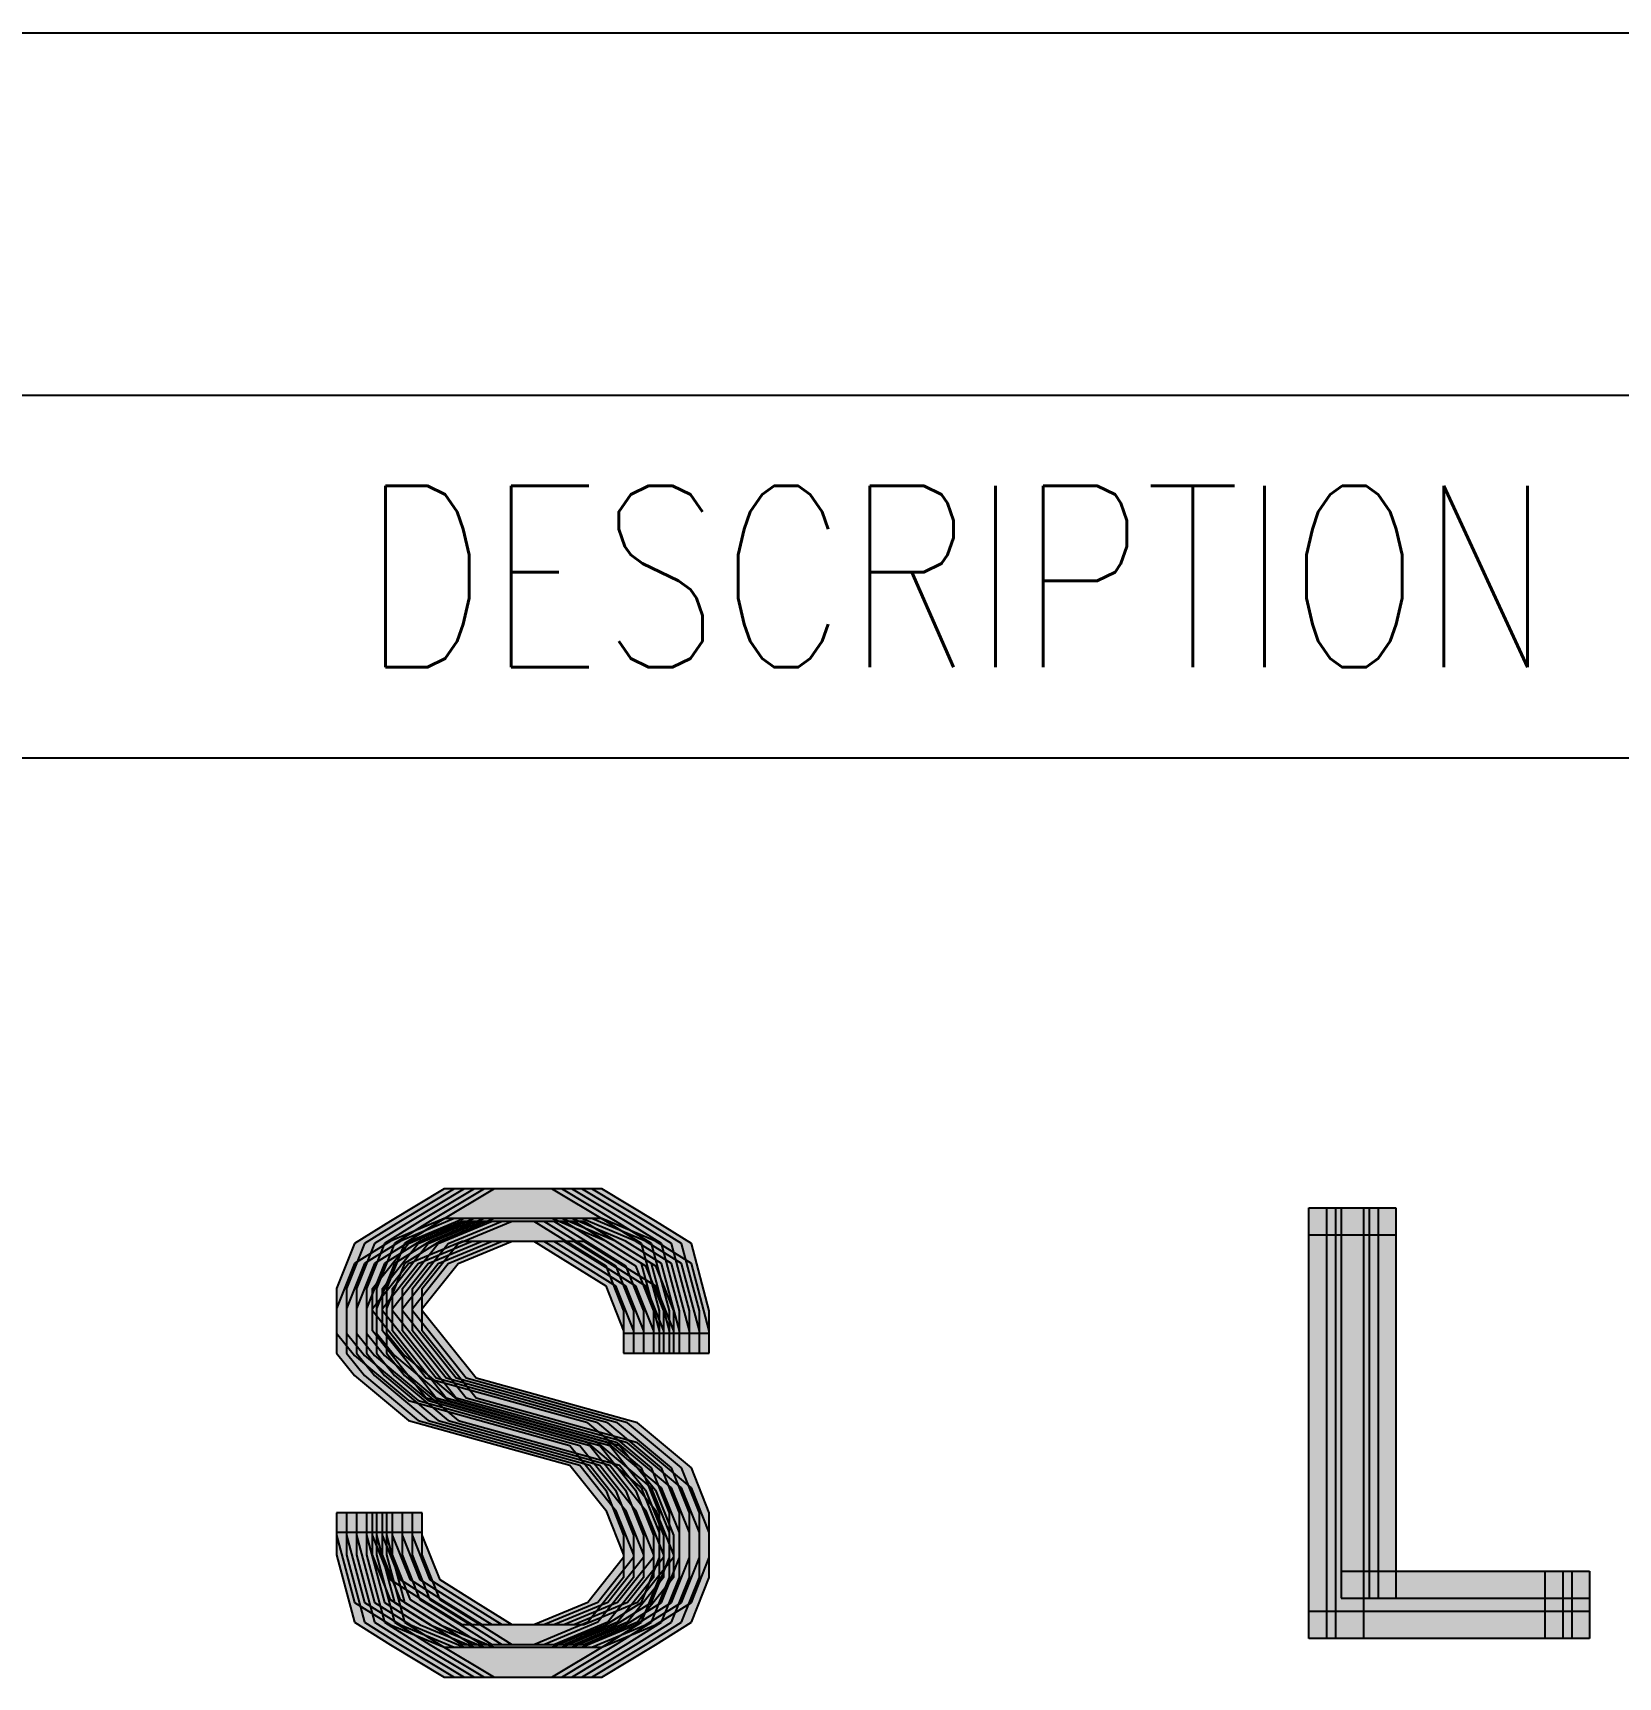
# Model space of a CAD drawing. Header units: millimetres. Extents: x -185 to 185, y -135 to 135.
# Drawn here: x 63.68 to 81.17, y -114.15 to -96 of the extents above; entities that cross this region are included whole.
import ezdxf

# ---------------------------------------------------------------- set-up
doc = ezdxf.new("R2010")
doc.units = ezdxf.units.MM
doc.layers.add('1', color=7, linetype='Continuous')
doc.styles.add('CONVERTER_14', font='simplex.shx', dxfattribs={"width": 0.77})

# ---------------------------------------------------------------- blocks, each defined once
blk = doc.blocks.new('_tb_frame_A3', base_point=(207.021, -200.33))
at = {"layer": '1', "linetype": 'Continuous'}
for points in [[(67.028, -112.578), (67.226, -113.321), (67.622, -113.568), (68.216, -113.816), (69.404, -113.816), (69.998, -113.568), (70.394, -113.321), (70.592, -112.826), (70.592, -112.331), (70.394, -111.836), (69.8, -111.341), (68.018, -110.846), (67.424, -110.103), (67.424, -109.856), (67.82, -109.361), (68.414, -109.113), (69.206, -109.113), (69.602, -109.361), (69.998, -109.608), (70.196, -110.103), (70.196, -110.351), (70.592, -110.351), (70.592, -110.103), (70.394, -109.361), (69.998, -109.113), (69.404, -108.756), (68.216, -108.756), (67.622, -109.113), (67.226, -109.361), (67.028, -109.856), (67.028, -110.351), (67.226, -110.598), (67.82, -111.093), (69.602, -111.588), (69.998, -112.083), (70.196, -112.578), (70.196, -112.826), (69.8, -113.321), (69.206, -113.568), (68.414, -113.568), (68.018, -113.321), (67.622, -113.073), (67.424, -112.578), (67.424, -112.331), (67.028, -112.331)], [(67.138, -112.578), (67.336, -113.321), (67.732, -113.568), (68.326, -113.816), (69.514, -113.816), (70.108, -113.568), (70.504, -113.321), (70.702, -112.826), (70.702, -112.331), (70.504, -111.836), (69.91, -111.341), (68.128, -110.846), (67.534, -110.103), (67.534, -109.856), (67.93, -109.361), (68.524, -109.113), (69.316, -109.113), (69.712, -109.361), (70.108, -109.608), (70.306, -110.103), (70.306, -110.351), (70.702, -110.351), (70.702, -110.103), (70.504, -109.361), (70.108, -109.113), (69.514, -108.756), (68.326, -108.756), (67.732, -109.113), (67.336, -109.361), (67.138, -109.856), (67.138, -110.351), (67.336, -110.598), (67.93, -111.093), (69.712, -111.588), (70.108, -112.083), (70.306, -112.578), (70.306, -112.826), (69.91, -113.321), (69.316, -113.568), (68.524, -113.568), (68.128, -113.321), (67.732, -113.073), (67.534, -112.578), (67.534, -112.331), (67.138, -112.331)], [(67.138, -112.578), (67.336, -113.321), (67.732, -113.568), (68.326, -113.816), (69.514, -113.816), (70.108, -113.568), (70.504, -113.321), (70.702, -112.826), (70.702, -112.331), (70.504, -111.836), (69.91, -111.341), (68.128, -110.846), (67.534, -110.103), (67.534, -109.856), (67.93, -109.361), (68.524, -109.113), (69.316, -109.113), (69.712, -109.361), (70.108, -109.608), (70.306, -110.103), (70.306, -110.351), (70.702, -110.351), (70.702, -110.103), (70.504, -109.361), (70.108, -109.113), (69.514, -108.756), (68.326, -108.756), (67.732, -109.113), (67.336, -109.361), (67.138, -109.856), (67.138, -110.351), (67.336, -110.598), (67.93, -111.093), (69.712, -111.588), (70.108, -112.083), (70.306, -112.578), (70.306, -112.826), (69.91, -113.321), (69.316, -113.568), (68.524, -113.568), (68.128, -113.321), (67.732, -113.073), (67.534, -112.578), (67.534, -112.331), (67.138, -112.331)], [(67.248, -112.578), (67.446, -113.321), (67.842, -113.568), (68.436, -113.816), (69.624, -113.816), (70.218, -113.568), (70.614, -113.321), (70.812, -112.826), (70.812, -112.331), (70.614, -111.836), (70.02, -111.341), (68.238, -110.846), (67.644, -110.103), (67.644, -109.856), (68.04, -109.361), (68.634, -109.113), (69.426, -109.113), (69.822, -109.361), (70.218, -109.608), (70.416, -110.103), (70.416, -110.351), (70.812, -110.351), (70.812, -110.103), (70.614, -109.361), (70.218, -109.113), (69.624, -108.756), (68.436, -108.756), (67.842, -109.113), (67.446, -109.361), (67.248, -109.856), (67.248, -110.351), (67.446, -110.598), (68.04, -111.093), (69.822, -111.588), (70.218, -112.083), (70.416, -112.578), (70.416, -112.826), (70.02, -113.321), (69.426, -113.568), (68.634, -113.568), (68.238, -113.321), (67.842, -113.073), (67.644, -112.578), (67.644, -112.331), (67.248, -112.331)], [(67.358, -112.578), (67.556, -113.321), (67.952, -113.568), (68.546, -113.816), (69.734, -113.816), (70.328, -113.568), (70.724, -113.321), (70.922, -112.826), (70.922, -112.331), (70.724, -111.836), (70.13, -111.341), (68.348, -110.846), (67.754, -110.103), (67.754, -109.856), (68.15, -109.361), (68.744, -109.113), (69.536, -109.113), (69.932, -109.361), (70.328, -109.608), (70.526, -110.103), (70.526, -110.351), (70.922, -110.351), (70.922, -110.103), (70.724, -109.361), (70.328, -109.113), (69.734, -108.756), (68.546, -108.756), (67.952, -109.113), (67.556, -109.361), (67.358, -109.856), (67.358, -110.351), (67.556, -110.598), (68.15, -111.093), (69.932, -111.588), (70.328, -112.083), (70.526, -112.578), (70.526, -112.826), (70.13, -113.321), (69.536, -113.568), (68.744, -113.568), (68.348, -113.321), (67.952, -113.073), (67.754, -112.578), (67.754, -112.331), (67.358, -112.331)], [(67.468, -112.578), (67.666, -113.321), (68.062, -113.568), (68.656, -113.816), (69.844, -113.816), (70.438, -113.568), (70.834, -113.321), (71.032, -112.826), (71.032, -112.331), (70.834, -111.836), (70.24, -111.341), (68.458, -110.846), (67.864, -110.103), (67.864, -109.856), (68.26, -109.361), (68.854, -109.113), (69.646, -109.113), (70.042, -109.361), (70.438, -109.608), (70.636, -110.103), (70.636, -110.351), (71.032, -110.351), (71.032, -110.103), (70.834, -109.361), (70.438, -109.113), (69.844, -108.756), (68.656, -108.756), (68.062, -109.113), (67.666, -109.361), (67.468, -109.856), (67.468, -110.351), (67.666, -110.598), (68.26, -111.093), (70.042, -111.588), (70.438, -112.083), (70.636, -112.578), (70.636, -112.826), (70.24, -113.321), (69.646, -113.568), (68.854, -113.568), (68.458, -113.321), (68.062, -113.073), (67.864, -112.578), (67.864, -112.331), (67.468, -112.331)], [(67.468, -112.578), (67.666, -113.321), (68.062, -113.568), (68.656, -113.816), (69.844, -113.816), (70.438, -113.568), (70.834, -113.321), (71.032, -112.826), (71.032, -112.331), (70.834, -111.836), (70.24, -111.341), (68.458, -110.846), (67.864, -110.103), (67.864, -109.856), (68.26, -109.361), (68.854, -109.113), (69.646, -109.113), (70.042, -109.361), (70.438, -109.608), (70.636, -110.103), (70.636, -110.351), (71.032, -110.351), (71.032, -110.103), (70.834, -109.361), (70.438, -109.113), (69.844, -108.756), (68.656, -108.756), (68.062, -109.113), (67.666, -109.361), (67.468, -109.856), (67.468, -110.351), (67.666, -110.598), (68.26, -111.093), (70.042, -111.588), (70.438, -112.083), (70.636, -112.578), (70.636, -112.826), (70.24, -113.321), (69.646, -113.568), (68.854, -113.568), (68.458, -113.321), (68.062, -113.073), (67.864, -112.578), (67.864, -112.331), (67.468, -112.331)], [(67.578, -112.578), (67.776, -113.321), (68.172, -113.568), (68.766, -113.816), (69.954, -113.816), (70.548, -113.568), (70.944, -113.321), (71.142, -112.826), (71.142, -112.331), (70.944, -111.836), (70.35, -111.341), (68.568, -110.846), (67.974, -110.103), (67.974, -109.856), (68.37, -109.361), (68.964, -109.113), (69.756, -109.113), (70.152, -109.361), (70.548, -109.608), (70.746, -110.103), (70.746, -110.351), (71.142, -110.351), (71.142, -110.103), (70.944, -109.361), (70.548, -109.113), (69.954, -108.756), (68.766, -108.756), (68.172, -109.113), (67.776, -109.361), (67.578, -109.856), (67.578, -110.351), (67.776, -110.598), (68.37, -111.093), (70.152, -111.588), (70.548, -112.083), (70.746, -112.578), (70.746, -112.826), (70.35, -113.321), (69.756, -113.568), (68.964, -113.568), (68.568, -113.321), (68.172, -113.073), (67.974, -112.578), (67.974, -112.331), (67.578, -112.331)], [(77.76, -113.422), (77.76, -108.967), (78.116, -108.967), (78.116, -112.977), (80.364, -112.977), (80.364, -113.422)], [(77.958, -113.422), (77.958, -108.967), (78.424, -108.967), (78.424, -112.977), (80.562, -112.977), (80.562, -113.422)], [(78.057, -113.422), (78.057, -108.967), (78.523, -108.967), (78.523, -112.977), (80.661, -112.977), (80.661, -113.422)], [(78.365, -113.422), (78.365, -108.967), (78.721, -108.967), (78.721, -112.977), (80.859, -112.977), (80.859, -113.422)], [(67.028, -112.798), (67.226, -113.541), (67.622, -113.788), (68.216, -114.146), (69.404, -114.146), (69.998, -113.788), (70.394, -113.541), (70.592, -113.046), (70.592, -112.551), (70.394, -112.056), (69.8, -111.561), (68.018, -111.066), (67.424, -110.323), (67.424, -110.076), (67.82, -109.581), (68.414, -109.333), (69.206, -109.333), (69.602, -109.581), (69.998, -109.828), (70.196, -110.323), (70.196, -110.571), (70.592, -110.571), (70.592, -110.323), (70.394, -109.581), (69.998, -109.333), (69.404, -109.086), (68.216, -109.086), (67.622, -109.333), (67.226, -109.581), (67.028, -110.076), (67.028, -110.571), (67.226, -110.818), (67.82, -111.313), (69.602, -111.808), (69.998, -112.303), (70.196, -112.798), (70.196, -113.046), (69.8, -113.541), (69.206, -113.788), (68.414, -113.788), (68.018, -113.541), (67.622, -113.293), (67.424, -112.798), (67.424, -112.551), (67.028, -112.551)], [(67.138, -112.798), (67.336, -113.541), (67.732, -113.788), (68.326, -114.146), (69.514, -114.146), (70.108, -113.788), (70.504, -113.541), (70.702, -113.046), (70.702, -112.551), (70.504, -112.056), (69.91, -111.561), (68.128, -111.066), (67.534, -110.323), (67.534, -110.076), (67.93, -109.581), (68.524, -109.333), (69.316, -109.333), (69.712, -109.581), (70.108, -109.828), (70.306, -110.323), (70.306, -110.571), (70.702, -110.571), (70.702, -110.323), (70.504, -109.581), (70.108, -109.333), (69.514, -109.086), (68.326, -109.086), (67.732, -109.333), (67.336, -109.581), (67.138, -110.076), (67.138, -110.571), (67.336, -110.818), (67.93, -111.313), (69.712, -111.808), (70.108, -112.303), (70.306, -112.798), (70.306, -113.046), (69.91, -113.541), (69.316, -113.788), (68.524, -113.788), (68.128, -113.541), (67.732, -113.293), (67.534, -112.798), (67.534, -112.551), (67.138, -112.551)], [(67.138, -112.798), (67.336, -113.541), (67.732, -113.788), (68.326, -114.146), (69.514, -114.146), (70.108, -113.788), (70.504, -113.541), (70.702, -113.046), (70.702, -112.551), (70.504, -112.056), (69.91, -111.561), (68.128, -111.066), (67.534, -110.323), (67.534, -110.076), (67.93, -109.581), (68.524, -109.333), (69.316, -109.333), (69.712, -109.581), (70.108, -109.828), (70.306, -110.323), (70.306, -110.571), (70.702, -110.571), (70.702, -110.323), (70.504, -109.581), (70.108, -109.333), (69.514, -109.086), (68.326, -109.086), (67.732, -109.333), (67.336, -109.581), (67.138, -110.076), (67.138, -110.571), (67.336, -110.818), (67.93, -111.313), (69.712, -111.808), (70.108, -112.303), (70.306, -112.798), (70.306, -113.046), (69.91, -113.541), (69.316, -113.788), (68.524, -113.788), (68.128, -113.541), (67.732, -113.293), (67.534, -112.798), (67.534, -112.551), (67.138, -112.551)], [(67.248, -112.798), (67.446, -113.541), (67.842, -113.788), (68.436, -114.146), (69.624, -114.146), (70.218, -113.788), (70.614, -113.541), (70.812, -113.046), (70.812, -112.551), (70.614, -112.056), (70.02, -111.561), (68.238, -111.066), (67.644, -110.323), (67.644, -110.076), (68.04, -109.581), (68.634, -109.333), (69.426, -109.333), (69.822, -109.581), (70.218, -109.828), (70.416, -110.323), (70.416, -110.571), (70.812, -110.571), (70.812, -110.323), (70.614, -109.581), (70.218, -109.333), (69.624, -109.086), (68.436, -109.086), (67.842, -109.333), (67.446, -109.581), (67.248, -110.076), (67.248, -110.571), (67.446, -110.818), (68.04, -111.313), (69.822, -111.808), (70.218, -112.303), (70.416, -112.798), (70.416, -113.046), (70.02, -113.541), (69.426, -113.788), (68.634, -113.788), (68.238, -113.541), (67.842, -113.293), (67.644, -112.798), (67.644, -112.551), (67.248, -112.551)], [(67.358, -112.798), (67.556, -113.541), (67.952, -113.788), (68.546, -114.146), (69.734, -114.146), (70.328, -113.788), (70.724, -113.541), (70.922, -113.046), (70.922, -112.551), (70.724, -112.056), (70.13, -111.561), (68.348, -111.066), (67.754, -110.323), (67.754, -110.076), (68.15, -109.581), (68.744, -109.333), (69.536, -109.333), (69.932, -109.581), (70.328, -109.828), (70.526, -110.323), (70.526, -110.571), (70.922, -110.571), (70.922, -110.323), (70.724, -109.581), (70.328, -109.333), (69.734, -109.086), (68.546, -109.086), (67.952, -109.333), (67.556, -109.581), (67.358, -110.076), (67.358, -110.571), (67.556, -110.818), (68.15, -111.313), (69.932, -111.808), (70.328, -112.303), (70.526, -112.798), (70.526, -113.046), (70.13, -113.541), (69.536, -113.788), (68.744, -113.788), (68.348, -113.541), (67.952, -113.293), (67.754, -112.798), (67.754, -112.551), (67.358, -112.551)], [(67.468, -112.798), (67.666, -113.541), (68.062, -113.788), (68.656, -114.146), (69.844, -114.146), (70.438, -113.788), (70.834, -113.541), (71.032, -113.046), (71.032, -112.551), (70.834, -112.056), (70.24, -111.561), (68.458, -111.066), (67.864, -110.323), (67.864, -110.076), (68.26, -109.581), (68.854, -109.333), (69.646, -109.333), (70.042, -109.581), (70.438, -109.828), (70.636, -110.323), (70.636, -110.571), (71.032, -110.571), (71.032, -110.323), (70.834, -109.581), (70.438, -109.333), (69.844, -109.086), (68.656, -109.086), (68.062, -109.333), (67.666, -109.581), (67.468, -110.076), (67.468, -110.571), (67.666, -110.818), (68.26, -111.313), (70.042, -111.808), (70.438, -112.303), (70.636, -112.798), (70.636, -113.046), (70.24, -113.541), (69.646, -113.788), (68.854, -113.788), (68.458, -113.541), (68.062, -113.293), (67.864, -112.798), (67.864, -112.551), (67.468, -112.551)], [(67.468, -112.798), (67.666, -113.541), (68.062, -113.788), (68.656, -114.146), (69.844, -114.146), (70.438, -113.788), (70.834, -113.541), (71.032, -113.046), (71.032, -112.551), (70.834, -112.056), (70.24, -111.561), (68.458, -111.066), (67.864, -110.323), (67.864, -110.076), (68.26, -109.581), (68.854, -109.333), (69.646, -109.333), (70.042, -109.581), (70.438, -109.828), (70.636, -110.323), (70.636, -110.571), (71.032, -110.571), (71.032, -110.323), (70.834, -109.581), (70.438, -109.333), (69.844, -109.086), (68.656, -109.086), (68.062, -109.333), (67.666, -109.581), (67.468, -110.076), (67.468, -110.571), (67.666, -110.818), (68.26, -111.313), (70.042, -111.808), (70.438, -112.303), (70.636, -112.798), (70.636, -113.046), (70.24, -113.541), (69.646, -113.788), (68.854, -113.788), (68.458, -113.541), (68.062, -113.293), (67.864, -112.798), (67.864, -112.551), (67.468, -112.551)], [(67.578, -112.798), (67.776, -113.541), (68.172, -113.788), (68.766, -114.146), (69.954, -114.146), (70.548, -113.788), (70.944, -113.541), (71.142, -113.046), (71.142, -112.551), (70.944, -112.056), (70.35, -111.561), (68.568, -111.066), (67.974, -110.323), (67.974, -110.076), (68.37, -109.581), (68.964, -109.333), (69.756, -109.333), (70.152, -109.581), (70.548, -109.828), (70.746, -110.323), (70.746, -110.571), (71.142, -110.571), (71.142, -110.323), (70.944, -109.581), (70.548, -109.333), (69.954, -109.086), (68.766, -109.086), (68.172, -109.333), (67.776, -109.581), (67.578, -110.076), (67.578, -110.571), (67.776, -110.818), (68.37, -111.313), (70.152, -111.808), (70.548, -112.303), (70.746, -112.798), (70.746, -113.046), (70.35, -113.541), (69.756, -113.788), (68.964, -113.788), (68.568, -113.541), (68.172, -113.293), (67.974, -112.798), (67.974, -112.551), (67.578, -112.551)], [(77.76, -113.719), (77.76, -109.264), (78.116, -109.264), (78.116, -113.274), (80.364, -113.274), (80.364, -113.719)], [(77.958, -113.719), (77.958, -109.264), (78.424, -109.264), (78.424, -113.274), (80.562, -113.274), (80.562, -113.719)], [(78.057, -113.719), (78.057, -109.264), (78.523, -109.264), (78.523, -113.274), (80.661, -113.274), (80.661, -113.719)], [(78.365, -113.719), (78.365, -109.264), (78.721, -109.264), (78.721, -113.274), (80.859, -113.274), (80.859, -113.719)]]:
    blk.add_hatch(color=7, dxfattribs=at).paths.add_polyline_path(points)
at = {"color": 7, "linetype": 'Continuous'}
for p, q in [((45, -96), (122, -96)), ((33, -100), (144.5, -100)), ((45, -104), (144.5, -104))]:
    blk.add_line(p, q, dxfattribs=at)
at = {"layer": '1', "color": 7, "linetype": 'Continuous'}
for p, q in [((68.216, -108.756), (67.622, -109.113)), ((68.326, -108.756), (67.732, -109.113)), ((68.326, -108.756), (67.732, -109.113)), ((68.436, -108.756), (67.842, -109.113)), ((68.546, -108.756), (67.952, -109.113)), ((68.656, -108.756), (68.062, -109.113)), ((68.656, -108.756), (68.062, -109.113)), ((68.766, -108.756), (68.172, -109.113)), ((69.404, -108.756), (68.216, -108.756)), ((69.514, -108.756), (68.326, -108.756)), ((69.514, -108.756), (68.326, -108.756)), ((69.624, -108.756), (68.436, -108.756)), ((69.734, -108.756), (68.546, -108.756)), ((69.844, -108.756), (68.656, -108.756)), ((69.844, -108.756), (68.656, -108.756)), ((69.954, -108.756), (68.766, -108.756)), ((69.998, -109.113), (69.404, -108.756)), ((70.108, -109.113), (69.514, -108.756)), ((70.108, -109.113), (69.514, -108.756)), ((70.218, -109.113), (69.624, -108.756)), ((70.328, -109.113), (69.734, -108.756)), ((70.438, -109.113), (69.844, -108.756)), ((70.438, -109.113), (69.844, -108.756)), ((70.548, -109.113), (69.954, -108.756)), ((77.76, -113.422), (77.76, -108.967)), ((77.76, -108.967), (78.116, -108.967)), ((77.958, -113.422), (77.958, -108.967)), ((77.958, -108.967), (78.424, -108.967)), ((78.057, -113.422), (78.057, -108.967)), ((78.057, -108.967), (78.523, -108.967)), ((78.116, -108.967), (78.116, -112.977)), ((78.365, -113.422), (78.365, -108.967)), ((78.365, -108.967), (78.721, -108.967)), ((78.424, -108.967), (78.424, -112.977)), ((78.523, -108.967), (78.523, -112.977)), ((78.721, -108.967), (78.721, -112.977)), ((67.622, -109.113), (67.226, -109.361)), ((67.732, -109.113), (67.336, -109.361)), ((67.732, -109.113), (67.336, -109.361)), ((67.842, -109.113), (67.446, -109.361)), ((67.952, -109.113), (67.556, -109.361)), ((68.216, -109.086), (67.622, -109.333)), ((68.062, -109.113), (67.666, -109.361)), ((68.062, -109.113), (67.666, -109.361)), ((68.326, -109.086), (67.732, -109.333)), ((68.326, -109.086), (67.732, -109.333)), ((68.172, -109.113), (67.776, -109.361)), ((67.82, -109.361), (68.414, -109.113)), ((68.436, -109.086), (67.842, -109.333)), ((67.93, -109.361), (68.524, -109.113)), ((67.93, -109.361), (68.524, -109.113)), ((68.546, -109.086), (67.952, -109.333)), ((68.04, -109.361), (68.634, -109.113)), ((68.656, -109.086), (68.062, -109.333)), ((68.656, -109.086), (68.062, -109.333)), ((68.15, -109.361), (68.744, -109.113)), ((68.766, -109.086), (68.172, -109.333)), ((69.404, -109.086), (68.216, -109.086)), ((68.26, -109.361), (68.854, -109.113)), ((68.26, -109.361), (68.854, -109.113)), ((69.514, -109.086), (68.326, -109.086)), ((69.514, -109.086), (68.326, -109.086)), ((68.37, -109.361), (68.964, -109.113)), ((68.414, -109.113), (69.206, -109.113)), ((69.624, -109.086), (68.436, -109.086)), ((68.524, -109.113), (69.316, -109.113)), ((68.524, -109.113), (69.316, -109.113)), ((69.734, -109.086), (68.546, -109.086)), ((68.634, -109.113), (69.426, -109.113)), ((69.844, -109.086), (68.656, -109.086)), ((69.844, -109.086), (68.656, -109.086)), ((68.744, -109.113), (69.536, -109.113)), ((69.954, -109.086), (68.766, -109.086)), ((68.854, -109.113), (69.646, -109.113)), ((68.854, -109.113), (69.646, -109.113)), ((68.964, -109.113), (69.756, -109.113)), ((69.206, -109.113), (69.602, -109.361)), ((69.316, -109.113), (69.712, -109.361)), ((69.316, -109.113), (69.712, -109.361)), ((69.998, -109.333), (69.404, -109.086)), ((69.426, -109.113), (69.822, -109.361)), ((70.108, -109.333), (69.514, -109.086)), ((70.108, -109.333), (69.514, -109.086)), ((69.536, -109.113), (69.932, -109.361)), ((70.218, -109.333), (69.624, -109.086)), ((69.646, -109.113), (70.042, -109.361)), ((69.646, -109.113), (70.042, -109.361)), ((70.328, -109.333), (69.734, -109.086)), ((69.756, -109.113), (70.152, -109.361)), ((70.438, -109.333), (69.844, -109.086)), ((70.438, -109.333), (69.844, -109.086)), ((70.548, -109.333), (69.954, -109.086)), ((70.394, -109.361), (69.998, -109.113)), ((70.504, -109.361), (70.108, -109.113)), ((70.504, -109.361), (70.108, -109.113)), ((70.614, -109.361), (70.218, -109.113)), ((70.724, -109.361), (70.328, -109.113)), ((70.834, -109.361), (70.438, -109.113)), ((70.834, -109.361), (70.438, -109.113)), ((70.944, -109.361), (70.548, -109.113)), ((67.226, -109.361), (67.028, -109.856)), ((67.336, -109.361), (67.138, -109.856)), ((67.336, -109.361), (67.138, -109.856)), ((67.622, -109.333), (67.226, -109.581)), ((67.446, -109.361), (67.248, -109.856)), ((67.732, -109.333), (67.336, -109.581)), ((67.732, -109.333), (67.336, -109.581)), ((67.556, -109.361), (67.358, -109.856)), ((67.424, -109.856), (67.82, -109.361)), ((67.842, -109.333), (67.446, -109.581)), ((67.666, -109.361), (67.468, -109.856)), ((67.666, -109.361), (67.468, -109.856)), ((67.534, -109.856), (67.93, -109.361)), ((67.534, -109.856), (67.93, -109.361)), ((67.952, -109.333), (67.556, -109.581)), ((67.776, -109.361), (67.578, -109.856)), ((67.644, -109.856), (68.04, -109.361)), ((68.062, -109.333), (67.666, -109.581)), ((68.062, -109.333), (67.666, -109.581)), ((67.754, -109.856), (68.15, -109.361)), ((68.172, -109.333), (67.776, -109.581)), ((67.82, -109.581), (68.414, -109.333)), ((67.864, -109.856), (68.26, -109.361)), ((67.864, -109.856), (68.26, -109.361)), ((67.93, -109.581), (68.524, -109.333)), ((67.93, -109.581), (68.524, -109.333)), ((67.974, -109.856), (68.37, -109.361)), ((68.04, -109.581), (68.634, -109.333)), ((68.15, -109.581), (68.744, -109.333)), ((68.26, -109.581), (68.854, -109.333)), ((68.26, -109.581), (68.854, -109.333)), ((68.37, -109.581), (68.964, -109.333)), ((68.414, -109.333), (69.206, -109.333)), ((68.524, -109.333), (69.316, -109.333)), ((68.524, -109.333), (69.316, -109.333)), ((68.634, -109.333), (69.426, -109.333)), ((68.744, -109.333), (69.536, -109.333)), ((68.854, -109.333), (69.646, -109.333)), ((68.854, -109.333), (69.646, -109.333)), ((68.964, -109.333), (69.756, -109.333)), ((69.206, -109.333), (69.602, -109.581)), ((69.316, -109.333), (69.712, -109.581)), ((69.316, -109.333), (69.712, -109.581)), ((69.426, -109.333), (69.822, -109.581)), ((69.536, -109.333), (69.932, -109.581)), ((69.602, -109.361), (69.998, -109.608)), ((69.646, -109.333), (70.042, -109.581)), ((69.646, -109.333), (70.042, -109.581)), ((69.712, -109.361), (70.108, -109.608)), ((69.712, -109.361), (70.108, -109.608)), ((69.756, -109.333), (70.152, -109.581)), ((69.822, -109.361), (70.218, -109.608)), ((69.932, -109.361), (70.328, -109.608)), ((70.394, -109.581), (69.998, -109.333)), ((70.042, -109.361), (70.438, -109.608)), ((70.042, -109.361), (70.438, -109.608)), ((70.504, -109.581), (70.108, -109.333)), ((70.504, -109.581), (70.108, -109.333)), ((70.152, -109.361), (70.548, -109.608)), ((70.614, -109.581), (70.218, -109.333)), ((70.724, -109.581), (70.328, -109.333)), ((70.592, -110.103), (70.394, -109.361)), ((70.834, -109.581), (70.438, -109.333)), ((70.834, -109.581), (70.438, -109.333)), ((70.702, -110.103), (70.504, -109.361)), ((70.702, -110.103), (70.504, -109.361)), ((70.944, -109.581), (70.548, -109.333)), ((70.812, -110.103), (70.614, -109.361)), ((70.922, -110.103), (70.724, -109.361)), ((71.032, -110.103), (70.834, -109.361)), ((71.032, -110.103), (70.834, -109.361)), ((71.142, -110.103), (70.944, -109.361)), ((77.76, -113.719), (77.76, -109.264)), ((77.76, -109.264), (78.116, -109.264)), ((77.958, -113.719), (77.958, -109.264)), ((77.958, -109.264), (78.424, -109.264)), ((78.057, -113.719), (78.057, -109.264)), ((78.057, -109.264), (78.523, -109.264)), ((78.116, -109.264), (78.116, -113.274)), ((78.365, -113.719), (78.365, -109.264)), ((78.365, -109.264), (78.721, -109.264)), ((78.424, -109.264), (78.424, -113.274)), ((78.523, -109.264), (78.523, -113.274)), ((78.721, -109.264), (78.721, -113.274)), ((67.226, -109.581), (67.028, -110.076)), ((67.336, -109.581), (67.138, -110.076)), ((67.336, -109.581), (67.138, -110.076)), ((67.446, -109.581), (67.248, -110.076)), ((67.556, -109.581), (67.358, -110.076)), ((67.424, -110.076), (67.82, -109.581)), ((67.666, -109.581), (67.468, -110.076)), ((67.666, -109.581), (67.468, -110.076)), ((67.534, -110.076), (67.93, -109.581)), ((67.534, -110.076), (67.93, -109.581)), ((67.776, -109.581), (67.578, -110.076)), ((67.644, -110.076), (68.04, -109.581)), ((67.754, -110.076), (68.15, -109.581)), ((67.864, -110.076), (68.26, -109.581)), ((67.864, -110.076), (68.26, -109.581)), ((67.974, -110.076), (68.37, -109.581)), ((69.602, -109.581), (69.998, -109.828)), ((69.712, -109.581), (70.108, -109.828)), ((69.712, -109.581), (70.108, -109.828)), ((69.822, -109.581), (70.218, -109.828)), ((69.932, -109.581), (70.328, -109.828)), ((70.042, -109.581), (70.438, -109.828)), ((70.042, -109.581), (70.438, -109.828)), ((70.152, -109.581), (70.548, -109.828)), ((70.592, -110.323), (70.394, -109.581)), ((70.702, -110.323), (70.504, -109.581)), ((70.702, -110.323), (70.504, -109.581)), ((70.812, -110.323), (70.614, -109.581)), ((70.922, -110.323), (70.724, -109.581)), ((71.032, -110.323), (70.834, -109.581)), ((71.032, -110.323), (70.834, -109.581)), ((71.142, -110.323), (70.944, -109.581)), ((69.998, -109.608), (70.196, -110.103)), ((70.108, -109.608), (70.306, -110.103)), ((70.108, -109.608), (70.306, -110.103)), ((70.218, -109.608), (70.416, -110.103)), ((70.328, -109.608), (70.526, -110.103)), ((70.438, -109.608), (70.636, -110.103)), ((70.438, -109.608), (70.636, -110.103)), ((70.548, -109.608), (70.746, -110.103)), ((67.028, -109.856), (67.028, -110.351)), ((67.138, -109.856), (67.138, -110.351)), ((67.138, -109.856), (67.138, -110.351)), ((67.248, -109.856), (67.248, -110.351)), ((67.358, -109.856), (67.358, -110.351)), ((67.424, -110.103), (67.424, -109.856)), ((67.468, -109.856), (67.468, -110.351)), ((67.468, -109.856), (67.468, -110.351)), ((67.534, -110.103), (67.534, -109.856)), ((67.534, -110.103), (67.534, -109.856)), ((67.578, -109.856), (67.578, -110.351)), ((67.644, -110.103), (67.644, -109.856)), ((67.754, -110.103), (67.754, -109.856)), ((67.864, -110.103), (67.864, -109.856)), ((67.864, -110.103), (67.864, -109.856)), ((67.974, -110.103), (67.974, -109.856)), ((69.998, -109.828), (70.196, -110.323)), ((70.108, -109.828), (70.306, -110.323)), ((70.108, -109.828), (70.306, -110.323)), ((70.218, -109.828), (70.416, -110.323)), ((70.328, -109.828), (70.526, -110.323)), ((70.438, -109.828), (70.636, -110.323)), ((70.438, -109.828), (70.636, -110.323)), ((70.548, -109.828), (70.746, -110.323)), ((67.028, -110.076), (67.028, -110.571)), ((67.138, -110.076), (67.138, -110.571)), ((67.138, -110.076), (67.138, -110.571)), ((67.248, -110.076), (67.248, -110.571)), ((67.358, -110.076), (67.358, -110.571)), ((67.424, -110.323), (67.424, -110.076)), ((68.018, -110.846), (67.424, -110.103)), ((67.468, -110.076), (67.468, -110.571)), ((67.468, -110.076), (67.468, -110.571)), ((67.534, -110.323), (67.534, -110.076)), ((67.534, -110.323), (67.534, -110.076)), ((68.128, -110.846), (67.534, -110.103)), ((68.128, -110.846), (67.534, -110.103)), ((67.578, -110.076), (67.578, -110.571)), ((67.644, -110.323), (67.644, -110.076)), ((68.238, -110.846), (67.644, -110.103)), ((67.754, -110.323), (67.754, -110.076)), ((68.348, -110.846), (67.754, -110.103)), ((67.864, -110.323), (67.864, -110.076)), ((67.864, -110.323), (67.864, -110.076)), ((68.458, -110.846), (67.864, -110.103)), ((68.458, -110.846), (67.864, -110.103)), ((67.974, -110.323), (67.974, -110.076)), ((68.568, -110.846), (67.974, -110.103)), ((70.196, -110.103), (70.196, -110.351)), ((70.306, -110.103), (70.306, -110.351)), ((70.306, -110.103), (70.306, -110.351)), ((70.416, -110.103), (70.416, -110.351)), ((70.526, -110.103), (70.526, -110.351)), ((70.592, -110.351), (70.592, -110.103)), ((70.636, -110.103), (70.636, -110.351)), ((70.636, -110.103), (70.636, -110.351)), ((70.702, -110.351), (70.702, -110.103)), ((70.702, -110.351), (70.702, -110.103)), ((70.746, -110.103), (70.746, -110.351)), ((70.812, -110.351), (70.812, -110.103)), ((70.922, -110.351), (70.922, -110.103)), ((71.032, -110.351), (71.032, -110.103)), ((71.032, -110.351), (71.032, -110.103)), ((71.142, -110.351), (71.142, -110.103)), ((68.018, -111.066), (67.424, -110.323)), ((68.128, -111.066), (67.534, -110.323)), ((68.128, -111.066), (67.534, -110.323)), ((68.238, -111.066), (67.644, -110.323)), ((68.348, -111.066), (67.754, -110.323)), ((68.458, -111.066), (67.864, -110.323)), ((68.458, -111.066), (67.864, -110.323)), ((68.568, -111.066), (67.974, -110.323)), ((70.196, -110.323), (70.196, -110.571)), ((70.306, -110.323), (70.306, -110.571)), ((70.306, -110.323), (70.306, -110.571)), ((70.416, -110.323), (70.416, -110.571)), ((70.526, -110.323), (70.526, -110.571)), ((70.592, -110.571), (70.592, -110.323)), ((70.636, -110.323), (70.636, -110.571)), ((70.636, -110.323), (70.636, -110.571)), ((70.702, -110.571), (70.702, -110.323)), ((70.702, -110.571), (70.702, -110.323)), ((70.746, -110.323), (70.746, -110.571)), ((70.812, -110.571), (70.812, -110.323)), ((70.922, -110.571), (70.922, -110.323)), ((71.032, -110.571), (71.032, -110.323)), ((71.032, -110.571), (71.032, -110.323)), ((71.142, -110.571), (71.142, -110.323)), ((67.028, -110.351), (67.226, -110.598)), ((67.138, -110.351), (67.336, -110.598)), ((67.138, -110.351), (67.336, -110.598)), ((67.248, -110.351), (67.446, -110.598)), ((67.358, -110.351), (67.556, -110.598)), ((67.468, -110.351), (67.666, -110.598)), ((67.468, -110.351), (67.666, -110.598)), ((67.578, -110.351), (67.776, -110.598)), ((70.196, -110.351), (70.592, -110.351)), ((70.306, -110.351), (70.702, -110.351)), ((70.306, -110.351), (70.702, -110.351)), ((70.416, -110.351), (70.812, -110.351)), ((70.526, -110.351), (70.922, -110.351)), ((70.636, -110.351), (71.032, -110.351)), ((70.636, -110.351), (71.032, -110.351)), ((70.746, -110.351), (71.142, -110.351)), ((67.028, -110.571), (67.226, -110.818)), ((67.138, -110.571), (67.336, -110.818)), ((67.138, -110.571), (67.336, -110.818)), ((67.226, -110.598), (67.82, -111.093)), ((67.248, -110.571), (67.446, -110.818)), ((67.336, -110.598), (67.93, -111.093)), ((67.336, -110.598), (67.93, -111.093)), ((67.358, -110.571), (67.556, -110.818)), ((67.446, -110.598), (68.04, -111.093)), ((67.468, -110.571), (67.666, -110.818)), ((67.468, -110.571), (67.666, -110.818)), ((67.556, -110.598), (68.15, -111.093)), ((67.578, -110.571), (67.776, -110.818)), ((67.666, -110.598), (68.26, -111.093)), ((67.666, -110.598), (68.26, -111.093)), ((67.776, -110.598), (68.37, -111.093)), ((70.196, -110.571), (70.592, -110.571)), ((70.306, -110.571), (70.702, -110.571)), ((70.306, -110.571), (70.702, -110.571)), ((70.416, -110.571), (70.812, -110.571)), ((70.526, -110.571), (70.922, -110.571)), ((70.636, -110.571), (71.032, -110.571)), ((70.636, -110.571), (71.032, -110.571)), ((70.746, -110.571), (71.142, -110.571)), ((67.226, -110.818), (67.82, -111.313)), ((67.336, -110.818), (67.93, -111.313)), ((67.336, -110.818), (67.93, -111.313)), ((67.446, -110.818), (68.04, -111.313)), ((67.556, -110.818), (68.15, -111.313)), ((67.666, -110.818), (68.26, -111.313)), ((67.666, -110.818), (68.26, -111.313)), ((67.776, -110.818), (68.37, -111.313)), ((69.8, -111.341), (68.018, -110.846)), ((69.91, -111.341), (68.128, -110.846)), ((69.91, -111.341), (68.128, -110.846)), ((70.02, -111.341), (68.238, -110.846)), ((70.13, -111.341), (68.348, -110.846)), ((70.24, -111.341), (68.458, -110.846)), ((70.24, -111.341), (68.458, -110.846)), ((70.35, -111.341), (68.568, -110.846)), ((67.82, -111.093), (69.602, -111.588)), ((67.93, -111.093), (69.712, -111.588)), ((67.93, -111.093), (69.712, -111.588)), ((69.8, -111.561), (68.018, -111.066)), ((68.04, -111.093), (69.822, -111.588)), ((69.91, -111.561), (68.128, -111.066)), ((69.91, -111.561), (68.128, -111.066)), ((68.15, -111.093), (69.932, -111.588)), ((70.02, -111.561), (68.238, -111.066)), ((68.26, -111.093), (70.042, -111.588)), ((68.26, -111.093), (70.042, -111.588)), ((70.13, -111.561), (68.348, -111.066)), ((68.37, -111.093), (70.152, -111.588)), ((70.24, -111.561), (68.458, -111.066)), ((70.24, -111.561), (68.458, -111.066)), ((70.35, -111.561), (68.568, -111.066)), ((67.82, -111.313), (69.602, -111.808)), ((67.93, -111.313), (69.712, -111.808)), ((67.93, -111.313), (69.712, -111.808)), ((68.04, -111.313), (69.822, -111.808)), ((68.15, -111.313), (69.932, -111.808)), ((68.26, -111.313), (70.042, -111.808)), ((68.26, -111.313), (70.042, -111.808)), ((68.37, -111.313), (70.152, -111.808)), ((70.394, -111.836), (69.8, -111.341)), ((70.504, -111.836), (69.91, -111.341)), ((70.504, -111.836), (69.91, -111.341)), ((70.614, -111.836), (70.02, -111.341)), ((70.724, -111.836), (70.13, -111.341)), ((70.834, -111.836), (70.24, -111.341)), ((70.834, -111.836), (70.24, -111.341)), ((70.944, -111.836), (70.35, -111.341)), ((69.602, -111.588), (69.998, -112.083)), ((69.712, -111.588), (70.108, -112.083)), ((69.712, -111.588), (70.108, -112.083)), ((70.394, -112.056), (69.8, -111.561)), ((69.822, -111.588), (70.218, -112.083)), ((70.504, -112.056), (69.91, -111.561)), ((70.504, -112.056), (69.91, -111.561)), ((69.932, -111.588), (70.328, -112.083)), ((70.614, -112.056), (70.02, -111.561)), ((70.042, -111.588), (70.438, -112.083)), ((70.042, -111.588), (70.438, -112.083)), ((70.724, -112.056), (70.13, -111.561)), ((70.152, -111.588), (70.548, -112.083)), ((70.834, -112.056), (70.24, -111.561)), ((70.834, -112.056), (70.24, -111.561)), ((70.944, -112.056), (70.35, -111.561)), ((69.602, -111.808), (69.998, -112.303)), ((69.712, -111.808), (70.108, -112.303)), ((69.712, -111.808), (70.108, -112.303)), ((69.822, -111.808), (70.218, -112.303)), ((69.932, -111.808), (70.328, -112.303)), ((70.042, -111.808), (70.438, -112.303)), ((70.042, -111.808), (70.438, -112.303)), ((70.152, -111.808), (70.548, -112.303)), ((70.592, -112.331), (70.394, -111.836)), ((70.702, -112.331), (70.504, -111.836)), ((70.702, -112.331), (70.504, -111.836)), ((70.812, -112.331), (70.614, -111.836)), ((70.922, -112.331), (70.724, -111.836)), ((71.032, -112.331), (70.834, -111.836)), ((71.032, -112.331), (70.834, -111.836)), ((71.142, -112.331), (70.944, -111.836)), ((69.998, -112.083), (70.196, -112.578)), ((70.108, -112.083), (70.306, -112.578)), ((70.108, -112.083), (70.306, -112.578)), ((70.218, -112.083), (70.416, -112.578)), ((70.328, -112.083), (70.526, -112.578)), ((70.592, -112.551), (70.394, -112.056)), ((70.438, -112.083), (70.636, -112.578)), ((70.438, -112.083), (70.636, -112.578)), ((70.702, -112.551), (70.504, -112.056)), ((70.702, -112.551), (70.504, -112.056)), ((70.548, -112.083), (70.746, -112.578)), ((70.812, -112.551), (70.614, -112.056)), ((70.922, -112.551), (70.724, -112.056)), ((71.032, -112.551), (70.834, -112.056)), ((71.032, -112.551), (70.834, -112.056)), ((71.142, -112.551), (70.944, -112.056)), ((69.998, -112.303), (70.196, -112.798)), ((70.108, -112.303), (70.306, -112.798)), ((70.108, -112.303), (70.306, -112.798)), ((70.218, -112.303), (70.416, -112.798)), ((70.328, -112.303), (70.526, -112.798)), ((70.438, -112.303), (70.636, -112.798)), ((70.438, -112.303), (70.636, -112.798)), ((70.548, -112.303), (70.746, -112.798)), ((67.028, -112.331), (67.028, -112.578)), ((67.424, -112.331), (67.028, -112.331)), ((67.138, -112.331), (67.138, -112.578)), ((67.534, -112.331), (67.138, -112.331)), ((67.138, -112.331), (67.138, -112.578)), ((67.534, -112.331), (67.138, -112.331)), ((67.248, -112.331), (67.248, -112.578)), ((67.644, -112.331), (67.248, -112.331)), ((67.358, -112.331), (67.358, -112.578)), ((67.754, -112.331), (67.358, -112.331)), ((67.424, -112.578), (67.424, -112.331)), ((67.468, -112.331), (67.468, -112.578)), ((67.864, -112.331), (67.468, -112.331)), ((67.468, -112.331), (67.468, -112.578)), ((67.864, -112.331), (67.468, -112.331)), ((67.534, -112.578), (67.534, -112.331)), ((67.534, -112.578), (67.534, -112.331)), ((67.578, -112.331), (67.578, -112.578)), ((67.974, -112.331), (67.578, -112.331)), ((67.644, -112.578), (67.644, -112.331)), ((67.754, -112.578), (67.754, -112.331)), ((67.864, -112.578), (67.864, -112.331)), ((67.864, -112.578), (67.864, -112.331)), ((67.974, -112.578), (67.974, -112.331)), ((70.592, -112.826), (70.592, -112.331)), ((70.702, -112.826), (70.702, -112.331)), ((70.702, -112.826), (70.702, -112.331)), ((70.812, -112.826), (70.812, -112.331)), ((70.922, -112.826), (70.922, -112.331)), ((71.032, -112.826), (71.032, -112.331)), ((71.032, -112.826), (71.032, -112.331)), ((71.142, -112.826), (71.142, -112.331)), ((67.028, -112.551), (67.028, -112.798)), ((67.424, -112.551), (67.028, -112.551)), ((67.028, -112.578), (67.226, -113.321)), ((67.138, -112.551), (67.138, -112.798)), ((67.534, -112.551), (67.138, -112.551)), ((67.138, -112.551), (67.138, -112.798)), ((67.534, -112.551), (67.138, -112.551)), ((67.138, -112.578), (67.336, -113.321)), ((67.138, -112.578), (67.336, -113.321)), ((67.248, -112.551), (67.248, -112.798)), ((67.644, -112.551), (67.248, -112.551)), ((67.248, -112.578), (67.446, -113.321)), ((67.358, -112.551), (67.358, -112.798)), ((67.754, -112.551), (67.358, -112.551)), ((67.358, -112.578), (67.556, -113.321)), ((67.424, -112.798), (67.424, -112.551)), ((67.622, -113.073), (67.424, -112.578)), ((67.468, -112.551), (67.468, -112.798)), ((67.864, -112.551), (67.468, -112.551)), ((67.468, -112.551), (67.468, -112.798)), ((67.864, -112.551), (67.468, -112.551)), ((67.468, -112.578), (67.666, -113.321)), ((67.468, -112.578), (67.666, -113.321)), ((67.534, -112.798), (67.534, -112.551)), ((67.534, -112.798), (67.534, -112.551)), ((67.732, -113.073), (67.534, -112.578)), ((67.732, -113.073), (67.534, -112.578)), ((67.578, -112.551), (67.578, -112.798)), ((67.974, -112.551), (67.578, -112.551)), ((67.578, -112.578), (67.776, -113.321)), ((67.644, -112.798), (67.644, -112.551)), ((67.842, -113.073), (67.644, -112.578)), ((67.754, -112.798), (67.754, -112.551)), ((67.952, -113.073), (67.754, -112.578)), ((67.864, -112.798), (67.864, -112.551)), ((67.864, -112.798), (67.864, -112.551)), ((68.062, -113.073), (67.864, -112.578)), ((68.062, -113.073), (67.864, -112.578)), ((67.974, -112.798), (67.974, -112.551)), ((68.172, -113.073), (67.974, -112.578)), ((70.196, -112.578), (70.196, -112.826)), ((70.306, -112.578), (70.306, -112.826)), ((70.306, -112.578), (70.306, -112.826)), ((70.416, -112.578), (70.416, -112.826)), ((70.526, -112.578), (70.526, -112.826)), ((70.592, -113.046), (70.592, -112.551)), ((70.636, -112.578), (70.636, -112.826)), ((70.636, -112.578), (70.636, -112.826)), ((70.702, -113.046), (70.702, -112.551)), ((70.702, -113.046), (70.702, -112.551)), ((70.746, -112.578), (70.746, -112.826)), ((70.812, -113.046), (70.812, -112.551)), ((70.922, -113.046), (70.922, -112.551)), ((71.032, -113.046), (71.032, -112.551)), ((71.032, -113.046), (71.032, -112.551)), ((71.142, -113.046), (71.142, -112.551)), ((67.028, -112.798), (67.226, -113.541)), ((67.138, -112.798), (67.336, -113.541)), ((67.138, -112.798), (67.336, -113.541)), ((67.248, -112.798), (67.446, -113.541)), ((67.358, -112.798), (67.556, -113.541)), ((67.622, -113.293), (67.424, -112.798)), ((67.468, -112.798), (67.666, -113.541)), ((67.468, -112.798), (67.666, -113.541)), ((67.732, -113.293), (67.534, -112.798)), ((67.732, -113.293), (67.534, -112.798)), ((67.578, -112.798), (67.776, -113.541)), ((67.842, -113.293), (67.644, -112.798)), ((67.952, -113.293), (67.754, -112.798)), ((68.062, -113.293), (67.864, -112.798)), ((68.062, -113.293), (67.864, -112.798)), ((68.172, -113.293), (67.974, -112.798)), ((70.196, -112.826), (69.8, -113.321)), ((70.306, -112.826), (69.91, -113.321)), ((70.306, -112.826), (69.91, -113.321)), ((70.416, -112.826), (70.02, -113.321)), ((70.526, -112.826), (70.13, -113.321)), ((70.196, -112.798), (70.196, -113.046)), ((70.636, -112.826), (70.24, -113.321)), ((70.636, -112.826), (70.24, -113.321)), ((70.306, -112.798), (70.306, -113.046)), ((70.306, -112.798), (70.306, -113.046)), ((70.746, -112.826), (70.35, -113.321)), ((70.394, -113.321), (70.592, -112.826)), ((70.416, -112.798), (70.416, -113.046)), ((70.504, -113.321), (70.702, -112.826)), ((70.504, -113.321), (70.702, -112.826)), ((70.526, -112.798), (70.526, -113.046)), ((70.614, -113.321), (70.812, -112.826)), ((70.636, -112.798), (70.636, -113.046)), ((70.636, -112.798), (70.636, -113.046)), ((70.724, -113.321), (70.922, -112.826)), ((70.746, -112.798), (70.746, -113.046)), ((70.834, -113.321), (71.032, -112.826)), ((70.834, -113.321), (71.032, -112.826)), ((70.944, -113.321), (71.142, -112.826)), ((70.196, -113.046), (69.8, -113.541)), ((70.306, -113.046), (69.91, -113.541)), ((70.306, -113.046), (69.91, -113.541)), ((70.416, -113.046), (70.02, -113.541)), ((70.526, -113.046), (70.13, -113.541)), ((70.636, -113.046), (70.24, -113.541)), ((70.636, -113.046), (70.24, -113.541)), ((70.746, -113.046), (70.35, -113.541)), ((70.394, -113.541), (70.592, -113.046)), ((70.504, -113.541), (70.702, -113.046)), ((70.504, -113.541), (70.702, -113.046)), ((70.614, -113.541), (70.812, -113.046)), ((70.724, -113.541), (70.922, -113.046)), ((70.834, -113.541), (71.032, -113.046)), ((70.834, -113.541), (71.032, -113.046)), ((70.944, -113.541), (71.142, -113.046)), ((78.116, -112.977), (80.364, -112.977)), ((78.424, -112.977), (80.562, -112.977)), ((78.523, -112.977), (80.661, -112.977)), ((78.721, -112.977), (80.859, -112.977)), ((80.364, -112.977), (80.364, -113.422)), ((80.562, -112.977), (80.562, -113.422)), ((80.661, -112.977), (80.661, -113.422)), ((80.859, -112.977), (80.859, -113.422)), ((68.018, -113.321), (67.622, -113.073)), ((68.128, -113.321), (67.732, -113.073)), ((68.128, -113.321), (67.732, -113.073)), ((68.238, -113.321), (67.842, -113.073)), ((68.348, -113.321), (67.952, -113.073)), ((68.458, -113.321), (68.062, -113.073)), ((68.458, -113.321), (68.062, -113.073)), ((68.568, -113.321), (68.172, -113.073)), ((67.226, -113.321), (67.622, -113.568)), ((67.336, -113.321), (67.732, -113.568)), ((67.336, -113.321), (67.732, -113.568)), ((67.446, -113.321), (67.842, -113.568)), ((67.556, -113.321), (67.952, -113.568)), ((68.018, -113.541), (67.622, -113.293)), ((67.666, -113.321), (68.062, -113.568)), ((67.666, -113.321), (68.062, -113.568)), ((68.128, -113.541), (67.732, -113.293)), ((68.128, -113.541), (67.732, -113.293)), ((67.776, -113.321), (68.172, -113.568)), ((68.238, -113.541), (67.842, -113.293)), ((68.348, -113.541), (67.952, -113.293)), ((68.414, -113.568), (68.018, -113.321)), ((68.458, -113.541), (68.062, -113.293)), ((68.458, -113.541), (68.062, -113.293)), ((68.524, -113.568), (68.128, -113.321)), ((68.524, -113.568), (68.128, -113.321)), ((68.568, -113.541), (68.172, -113.293)), ((68.634, -113.568), (68.238, -113.321)), ((68.744, -113.568), (68.348, -113.321)), ((68.854, -113.568), (68.458, -113.321)), ((68.854, -113.568), (68.458, -113.321)), ((68.964, -113.568), (68.568, -113.321)), ((69.8, -113.321), (69.206, -113.568)), ((69.91, -113.321), (69.316, -113.568)), ((69.91, -113.321), (69.316, -113.568)), ((70.02, -113.321), (69.426, -113.568)), ((70.13, -113.321), (69.536, -113.568)), ((70.24, -113.321), (69.646, -113.568)), ((70.24, -113.321), (69.646, -113.568)), ((70.35, -113.321), (69.756, -113.568)), ((69.998, -113.568), (70.394, -113.321)), ((70.108, -113.568), (70.504, -113.321)), ((70.108, -113.568), (70.504, -113.321)), ((70.218, -113.568), (70.614, -113.321)), ((70.328, -113.568), (70.724, -113.321)), ((70.438, -113.568), (70.834, -113.321)), ((70.438, -113.568), (70.834, -113.321)), ((70.548, -113.568), (70.944, -113.321)), ((78.116, -113.274), (80.364, -113.274)), ((78.424, -113.274), (80.562, -113.274)), ((78.523, -113.274), (80.661, -113.274)), ((78.721, -113.274), (80.859, -113.274)), ((80.364, -113.274), (80.364, -113.719)), ((80.562, -113.274), (80.562, -113.719)), ((80.661, -113.274), (80.661, -113.719)), ((80.859, -113.274), (80.859, -113.719)), ((67.226, -113.541), (67.622, -113.788)), ((67.336, -113.541), (67.732, -113.788)), ((67.336, -113.541), (67.732, -113.788)), ((67.446, -113.541), (67.842, -113.788)), ((67.556, -113.541), (67.952, -113.788)), ((67.622, -113.568), (68.216, -113.816)), ((67.666, -113.541), (68.062, -113.788)), ((67.666, -113.541), (68.062, -113.788)), ((67.732, -113.568), (68.326, -113.816)), ((67.732, -113.568), (68.326, -113.816)), ((67.776, -113.541), (68.172, -113.788)), ((67.842, -113.568), (68.436, -113.816)), ((67.952, -113.568), (68.546, -113.816)), ((68.414, -113.788), (68.018, -113.541)), ((68.062, -113.568), (68.656, -113.816)), ((68.062, -113.568), (68.656, -113.816)), ((68.524, -113.788), (68.128, -113.541)), ((68.524, -113.788), (68.128, -113.541)), ((68.172, -113.568), (68.766, -113.816)), ((68.634, -113.788), (68.238, -113.541)), ((68.744, -113.788), (68.348, -113.541)), ((69.206, -113.568), (68.414, -113.568)), ((68.854, -113.788), (68.458, -113.541)), ((68.854, -113.788), (68.458, -113.541)), ((69.316, -113.568), (68.524, -113.568)), ((69.316, -113.568), (68.524, -113.568)), ((68.964, -113.788), (68.568, -113.541)), ((69.426, -113.568), (68.634, -113.568)), ((69.536, -113.568), (68.744, -113.568)), ((69.646, -113.568), (68.854, -113.568)), ((69.646, -113.568), (68.854, -113.568)), ((69.756, -113.568), (68.964, -113.568)), ((69.8, -113.541), (69.206, -113.788)), ((69.91, -113.541), (69.316, -113.788)), ((69.91, -113.541), (69.316, -113.788)), ((69.404, -113.816), (69.998, -113.568)), ((70.02, -113.541), (69.426, -113.788)), ((69.514, -113.816), (70.108, -113.568)), ((69.514, -113.816), (70.108, -113.568)), ((70.13, -113.541), (69.536, -113.788)), ((69.624, -113.816), (70.218, -113.568)), ((70.24, -113.541), (69.646, -113.788)), ((70.24, -113.541), (69.646, -113.788)), ((69.734, -113.816), (70.328, -113.568)), ((70.35, -113.541), (69.756, -113.788)), ((69.844, -113.816), (70.438, -113.568)), ((69.844, -113.816), (70.438, -113.568)), ((69.954, -113.816), (70.548, -113.568)), ((69.998, -113.788), (70.394, -113.541)), ((70.108, -113.788), (70.504, -113.541)), ((70.108, -113.788), (70.504, -113.541)), ((70.218, -113.788), (70.614, -113.541)), ((70.328, -113.788), (70.724, -113.541)), ((70.438, -113.788), (70.834, -113.541)), ((70.438, -113.788), (70.834, -113.541)), ((70.548, -113.788), (70.944, -113.541)), ((80.364, -113.422), (77.76, -113.422)), ((80.562, -113.422), (77.958, -113.422)), ((80.661, -113.422), (78.057, -113.422)), ((80.859, -113.422), (78.365, -113.422)), ((80.364, -113.719), (77.76, -113.719)), ((80.562, -113.719), (77.958, -113.719)), ((80.661, -113.719), (78.057, -113.719)), ((80.859, -113.719), (78.365, -113.719)), ((67.622, -113.788), (68.216, -114.146)), ((67.732, -113.788), (68.326, -114.146)), ((67.732, -113.788), (68.326, -114.146)), ((67.842, -113.788), (68.436, -114.146)), ((67.952, -113.788), (68.546, -114.146)), ((68.062, -113.788), (68.656, -114.146)), ((68.062, -113.788), (68.656, -114.146)), ((68.172, -113.788), (68.766, -114.146)), ((68.216, -113.816), (69.404, -113.816)), ((68.326, -113.816), (69.514, -113.816)), ((68.326, -113.816), (69.514, -113.816)), ((69.206, -113.788), (68.414, -113.788)), ((68.436, -113.816), (69.624, -113.816)), ((69.316, -113.788), (68.524, -113.788)), ((69.316, -113.788), (68.524, -113.788)), ((68.546, -113.816), (69.734, -113.816)), ((69.426, -113.788), (68.634, -113.788)), ((68.656, -113.816), (69.844, -113.816)), ((68.656, -113.816), (69.844, -113.816)), ((69.536, -113.788), (68.744, -113.788)), ((68.766, -113.816), (69.954, -113.816)), ((69.646, -113.788), (68.854, -113.788)), ((69.646, -113.788), (68.854, -113.788)), ((69.756, -113.788), (68.964, -113.788)), ((69.404, -114.146), (69.998, -113.788)), ((69.514, -114.146), (70.108, -113.788)), ((69.514, -114.146), (70.108, -113.788)), ((69.624, -114.146), (70.218, -113.788)), ((69.734, -114.146), (70.328, -113.788)), ((69.844, -114.146), (70.438, -113.788)), ((69.844, -114.146), (70.438, -113.788)), ((69.954, -114.146), (70.548, -113.788)), ((68.216, -114.146), (69.404, -114.146)), ((68.326, -114.146), (69.514, -114.146)), ((68.326, -114.146), (69.514, -114.146)), ((68.436, -114.146), (69.624, -114.146)), ((68.546, -114.146), (69.734, -114.146)), ((68.656, -114.146), (69.844, -114.146)), ((68.656, -114.146), (69.844, -114.146)), ((68.766, -114.146), (69.954, -114.146))]:
    blk.add_line(p, q, dxfattribs=at)
at = {"color": 7, "insert": (80.306, -103), "char_height": 2, "attachment_point": 8, "line_spacing_factor": 0.60024, "style": 'CONVERTER_14'}
blk.add_mtext('DESCRIPTION OF CHANGE', dxfattribs=at)

msp = doc.modelspace()

# ---------------------------------------------------------------- block references
msp.add_blockref('_tb_frame_A3', (207.021, -200.33))

doc.saveas('drawing.dxf')
